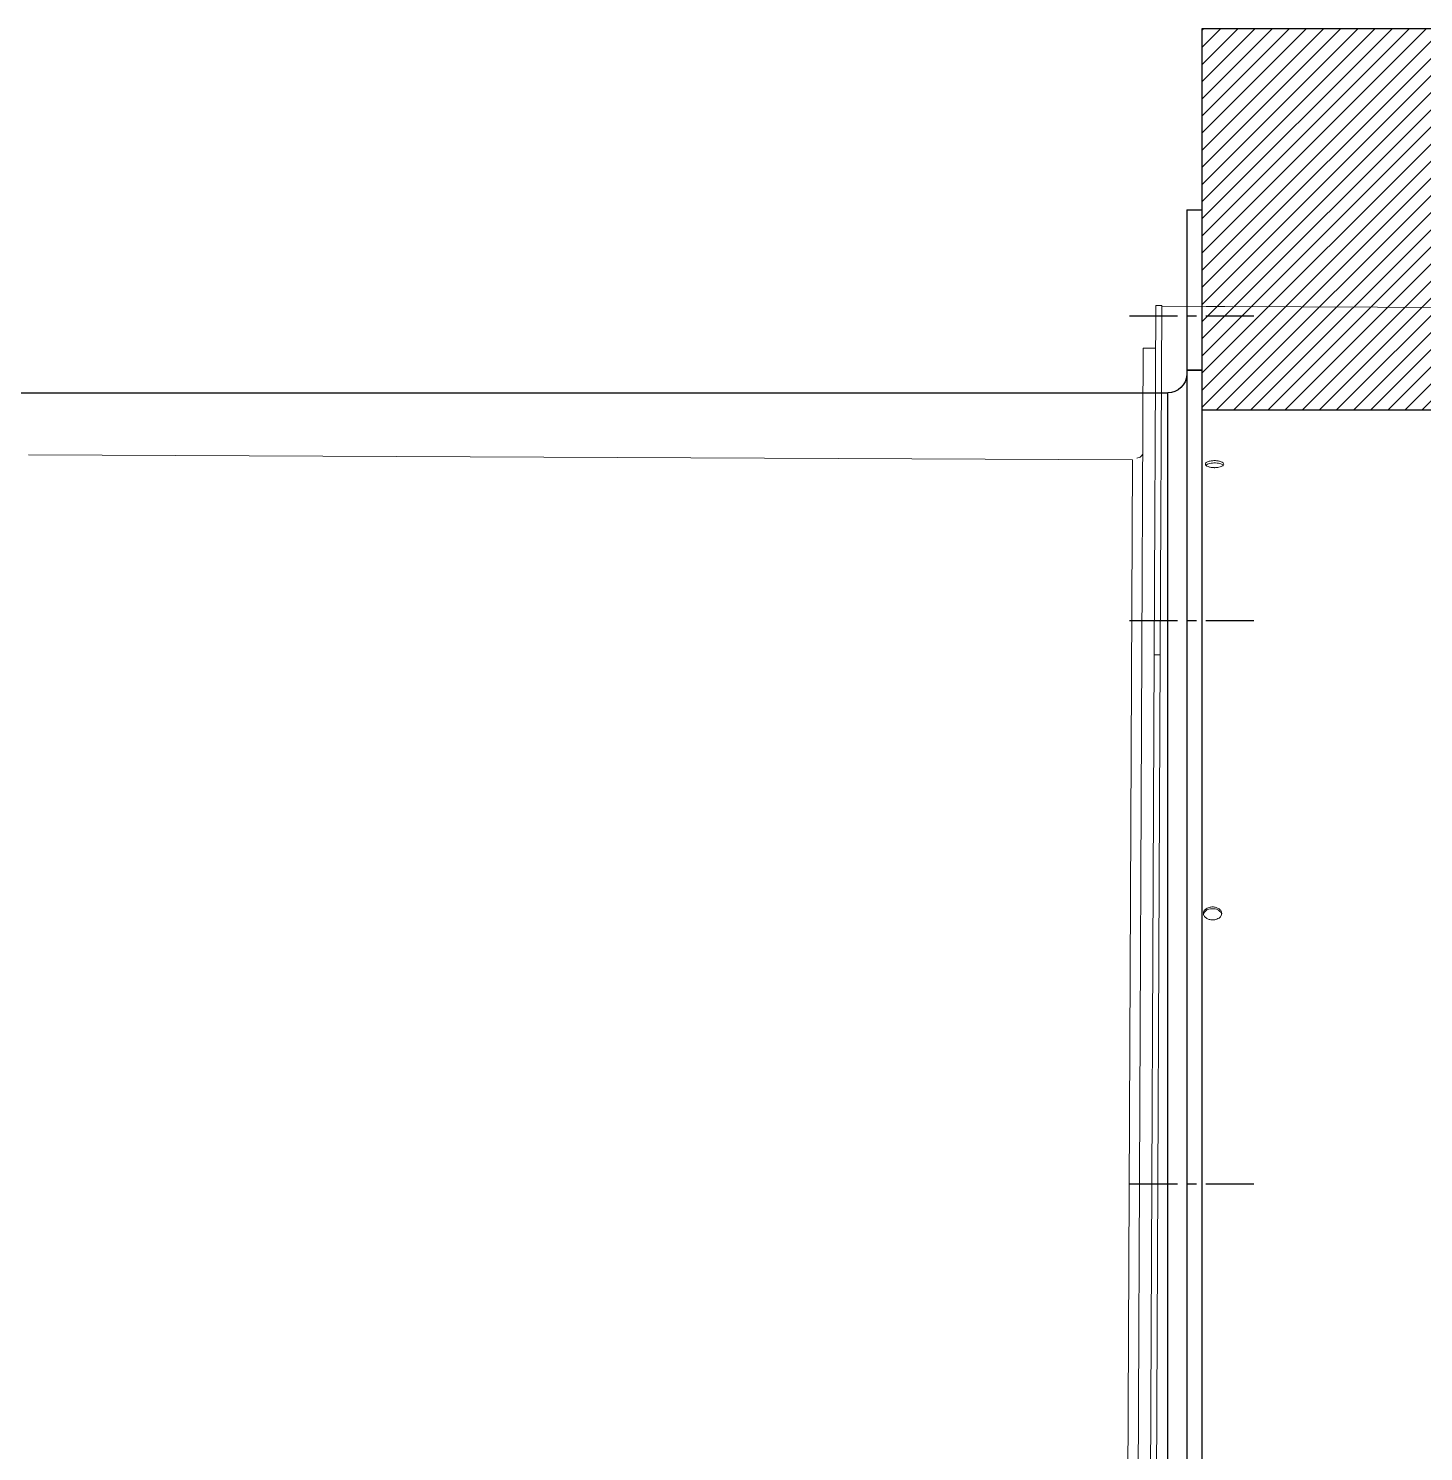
# Model space of a CAD drawing. Header units: millimetres. Extents: x -379292 to 1221486, y 92049 to 447512.
# Drawn here: x -117105.4 to -116739.9, y 274111.4 to 274484.3 of the extents above; entities that cross this region are included whole.
import ezdxf

# ---------------------------------------------------------------- set-up
doc = ezdxf.new("R2010")
doc.units = ezdxf.units.MM
doc.linetypes.add('CENTER', pattern=[2, 1.25, -0.25, 0.25, -0.25])
for name, color, linetype, lineweight in [('_Systemair', 3, 'Continuous', 30), ('_Systemair Ventilation Equipments', 7, 'Continuous', 30), ('Aironn-DEF', 7, 'Continuous', 0), ('Aironn-THF', 7, 'Continuous', 0)]:
    doc.layers.add(name, color=color, linetype=linetype, lineweight=lineweight)
doc.layers.add('AIRONN ZONLAMA', color=4, linetype='Continuous')

# ---------------------------------------------------------------- blocks, each defined once
blk = doc.blocks.new('RSA 1000')
at = {"layer": '_Systemair Ventilation Equipments'}
for p, q in [((9723.068, 3740.256), (9623.068, 3740.256)), ((9723.068, 3620.256), (9723.068, 3740.256))]:
    blk.add_line(p, q, dxfattribs=at)
at = {"layer": '_Systemair Ventilation Equipments', "color": 3, "linetype": 'Continuous'}
for p, q in [((9717.309, 3730.256), (9707.309, 3740.256)), ((9717.758, 3730.256), (9707.758, 3740.256)), ((9718.207, 3730.256), (9708.207, 3740.256)), ((9718.656, 3730.256), (9708.656, 3740.256)), ((9719.105, 3730.256), (9709.105, 3740.256)), ((9719.554, 3730.256), (9709.554, 3740.256)), ((9720.003, 3730.256), (9710.003, 3740.256)), ((9720.452, 3730.256), (9710.452, 3740.256)), ((9720.901, 3730.256), (9710.901, 3740.256)), ((9721.35, 3730.256), (9711.35, 3740.256)), ((9721.799, 3730.256), (9711.799, 3740.256)), ((9722.248, 3730.256), (9712.248, 3740.256)), ((9722.697, 3730.256), (9712.697, 3740.256)), ((9723.068, 3730.333), (9713.146, 3740.256)), ((9723.068, 3730.782), (9713.595, 3740.256)), ((9723.068, 3731.231), (9714.044, 3740.256)), ((9723.068, 3731.68), (9714.493, 3740.256)), ((9723.068, 3732.129), (9714.942, 3740.256)), ((9723.068, 3732.578), (9715.391, 3740.256)), ((9723.068, 3733.027), (9715.84, 3740.256)), ((9723.068, 3733.476), (9716.289, 3740.256)), ((9723.068, 3733.925), (9716.738, 3740.256)), ((9723.068, 3734.374), (9717.187, 3740.256)), ((9723.068, 3734.823), (9717.636, 3740.256)), ((9723.068, 3735.273), (9718.085, 3740.256)), ((9723.068, 3735.722), (9718.534, 3740.256)), ((9723.068, 3736.171), (9718.983, 3740.256)), ((9723.068, 3736.62), (9719.432, 3740.256)), ((9723.068, 3737.069), (9719.881, 3740.256)), ((9723.068, 3737.518), (9720.33, 3740.256)), ((9723.068, 3737.967), (9720.779, 3740.256)), ((9723.068, 3738.416), (9721.228, 3740.256)), ((9723.068, 3738.865), (9721.677, 3740.256)), ((9723.068, 3739.314), (9722.126, 3740.256)), ((9723.068, 3739.763), (9722.575, 3740.256)), ((9723.068, 3740.212), (9723.024, 3740.256))]:
    blk.add_line(p, q, dxfattribs=at)
at = {"layer": '_Systemair Ventilation Equipments', "color": 7, "linetype": 'Continuous'}
blk.add_line((9623.068, 3730.256), (9723.068, 3730.256), dxfattribs=at)
blk = doc.blocks.new('AXC 1000 L')
at = {"layer": '_Systemair Ventilation Equipments'}
for p, q in [((9987.764, 3625.006), (9987.764, 3735.506)), ((9988.164, 3735.506), (9988.164, 3625.006))]:
    blk.add_line(p, q, dxfattribs=at)
at = {"layer": '_Systemair Ventilation Equipments', "color": 7, "linetype": 'Continuous'}
for p, q in [((9988.164, 3735.506), (9987.764, 3735.506)), ((9987.764, 3731.302), (9988.164, 3731.302)), ((9988.164, 3731.298), (9987.764, 3731.298)), ((10030.764, 3730.706), (9988.664, 3730.706))]:
    blk.add_line(p, q, dxfattribs=at)
at = {"layer": '_Systemair Ventilation Equipments', "color": 2, "linetype": 'CENTER'}
for p, q in [((9989.664, 3732.728), (9986.264, 3732.728)), ((9989.664, 3724.739), (9986.264, 3724.739)), ((9989.664, 3709.979), (9986.264, 3709.979))]:
    blk.add_line(p, q, dxfattribs=at)
at = {"layer": '_Systemair Ventilation Equipments', "color": 9, "linetype": 'Continuous'}
for p, q in [((9988.664, 3726.868), (9988.664, 3730.706)), ((9988.664, 3629.806), (9988.664, 3726.864))]:
    blk.add_line(p, q, dxfattribs=at)
at = {"layer": '_Systemair Ventilation Equipments', "color": 7, "linetype": 'Continuous'}
blk.add_arc((9988.664, 3731.206), 0.5, 183, 270, dxfattribs=at)
blk = doc.blocks.new('wdsdfgf')
at = {"layer": '_Systemair Ventilation Equipments', "xscale": 10, "yscale": 10, "zscale": 10}
for name, p in [('AXC 1000 L', (-1170.87, -21481.39)), ('RSA 1000', (1476.09, -21481.39))]:
    blk.add_blockref(name, p, dxfattribs=at)
blk = doc.blocks.new('OtoParkBodrumKatMimari')
at = {"layer": '_Systemair', "color": 7, "xscale": -1}
blk.add_blockref('wdsdfgf', (228263.66, 157744.35), dxfattribs=at)
blk = doc.blocks.new('TF1000-2')
at = {"layer": 'Aironn-THF', "color": 7, "linetype": 'Continuous', "lineweight": 15}
for p, q in [((19521.537, 4492.131), (19521.502, 4395.56)), ((19521.502, 4395.56), (19521.498, 4395.56)), ((19521.498, 4395.08), (19521.502, 4395.08)), ((19521.502, 4395.08), (19521.502, 4393.92)), ((19521.486, 4393.92), (19521.486, 4393.76)), ((19521.486, 4393.92), (19530.641, 4393.916)), ((19521.486, 4393.76), (19530.641, 4393.756)), ((19522.606, 4393.759), (19522.606, 4393.439)), ((19530.641, 4393.756), (19530.641, 4393.916)), ((19530.641, 4393.916), (19630.138, 4393.881)), ((19530.641, 4393.756), (19630.138, 4393.721)), ((19522.606, 4393.439), (19629.018, 4393.401))]:
    blk.add_line(p, q, dxfattribs=at)
at = {"layer": 'Aironn-THF', "color": 3, "linetype": 'Continuous', "lineweight": 15}
for p, q in [((19525.529, 4393.169), (19525.519, 4364.241)), ((19625.541, 4393.133), (19525.529, 4393.169))]:
    blk.add_line(p, q, dxfattribs=at)
at = {"layer": 'Aironn-THF', "color": 7, "linetype": 'Continuous', "lineweight": 15}
blk.add_arc((19525.326, 4393.278), 0.16, 359.9795, 89.9795, dxfattribs=at)
for points, knots in [([(19521.502, 4395.08), (19521.502, 4395.083), (19521.502, 4395.09), (19521.502, 4395.146), (19521.502, 4395.225), (19521.503, 4395.296), (19521.503, 4395.348), (19521.503, 4395.387), (19521.503, 4395.438), (19521.502, 4395.488), (19521.502, 4395.525), (19521.502, 4395.553), (19521.502, 4395.557), (19521.502, 4395.56)], [0, 0, 0, 0, 0.124744, 0.249487, 0.374231, 0.498975, 0.529735, 0.581799, 0.65511, 0.749586, 0.8251, 0.892079, 1, 1, 1, 1]), ([(19525.636, 4395.558), (19525.624, 4395.555), (19525.6, 4395.547), (19525.57, 4395.492), (19525.549, 4395.413), (19525.544, 4395.342), (19525.545, 4395.29), (19525.548, 4395.251), (19525.555, 4395.2), (19525.569, 4395.15), (19525.587, 4395.113), (19525.609, 4395.085), (19525.626, 4395.081), (19525.636, 4395.078)], [0, 0, 0, 0, 0.124805, 0.249609, 0.374414, 0.499219, 0.52993, 0.581946, 0.655209, 0.749637, 0.825128, 0.892091, 1, 1, 1, 1]), ([(19525.666, 4395.543), (19525.663, 4395.54), (19525.649, 4395.531), (19525.629, 4395.489), (19525.611, 4395.423), (19525.603, 4395.344), (19525.605, 4395.262), (19525.617, 4395.187), (19525.638, 4395.125), (19525.656, 4395.102), (19525.666, 4395.091)], [0, 0, 0, 0, 0.051426, 0.187158, 0.322892, 0.458625, 0.594357, 0.730089, 0.865821, 1, 1, 1, 1]), ([(19525.636, 4395.078), (19525.648, 4395.082), (19525.672, 4395.089), (19525.703, 4395.145), (19525.72, 4395.211), (19525.726, 4395.264), (19525.728, 4395.291), (19525.728, 4395.305), (19525.728, 4395.311), (19525.729, 4395.315), (19525.729, 4395.317), (19525.729, 4395.317), (19525.729, 4395.318), (19525.729, 4395.318), (19525.729, 4395.326), (19525.728, 4395.347), (19525.725, 4395.385), (19525.718, 4395.437), (19525.703, 4395.487), (19525.685, 4395.523), (19525.664, 4395.551), (19525.647, 4395.556), (19525.636, 4395.558)], [0, 0, 0, 0, 0.124746, 0.249492, 0.374238, 0.436913, 0.468289, 0.483981, 0.491828, 0.495752, 0.497713, 0.498694, 0.499185, 0.49943, 0.499508, 0.530298, 0.582378, 0.65569, 0.750104, 0.82543, 0.89226, 1, 1, 1, 1]), ([(19537.409, 4395.554), (19537.387, 4395.55), (19537.343, 4395.543), (19537.286, 4395.488), (19537.248, 4395.408), (19537.239, 4395.337), (19537.241, 4395.286), (19537.245, 4395.247), (19537.26, 4395.195), (19537.285, 4395.146), (19537.319, 4395.109), (19537.359, 4395.081), (19537.39, 4395.077), (19537.409, 4395.074)], [0, 0, 0, 0, 0.124805, 0.249609, 0.374414, 0.499219, 0.52993, 0.581946, 0.655209, 0.749637, 0.825128, 0.892091, 1, 1, 1, 1]), ([(19537.454, 4395.551), (19537.448, 4395.552), (19537.422, 4395.555), (19537.379, 4395.533), (19537.332, 4395.486), (19537.298, 4395.419), (19537.283, 4395.34), (19537.286, 4395.258), (19537.309, 4395.182), (19537.348, 4395.122), (19537.398, 4395.081), (19537.436, 4395.077), (19537.454, 4395.074)], [0, 0, 0, 0, 0.036868, 0.144259, 0.251651, 0.359043, 0.466436, 0.573828, 0.681219, 0.788611, 0.896004, 1, 1, 1, 1]), ([(19537.409, 4395.074), (19537.431, 4395.078), (19537.476, 4395.085), (19537.532, 4395.14), (19537.564, 4395.207), (19537.575, 4395.259), (19537.578, 4395.287), (19537.579, 4395.3), (19537.579, 4395.307), (19537.579, 4395.311), (19537.579, 4395.312), (19537.579, 4395.313), (19537.579, 4395.314), (19537.579, 4395.314), (19537.579, 4395.322), (19537.579, 4395.342), (19537.574, 4395.381), (19537.559, 4395.433), (19537.533, 4395.483), (19537.5, 4395.519), (19537.46, 4395.547), (19537.428, 4395.551), (19537.409, 4395.554)], [0, 0, 0, 0, 0.124746, 0.249492, 0.3742382, 0.4369134, 0.4682889, 0.4839813, 0.4918282, 0.4957517, 0.4977134, 0.4986943, 0.4991847, 0.4994299, 0.4995084, 0.5302979, 0.5823778, 0.6556902, 0.7501036, 0.8254303, 0.8922604, 1, 1, 1, 1])]:
    blk.add_open_spline(points, degree=3, knots=knots, dxfattribs=at)
blk = doc.blocks.new('jhjhl')
at = {"layer": 'Aironn-DEF', "color": 0}
blk.add_blockref('TF1000-2', (16001.908, 8863.365), dxfattribs=at)

msp = doc.modelspace()

# ---------------------------------------------------------------- block references
at = {"color": 8}
msp.add_blockref('OtoParkBodrumKatMimari', (-246354.82, 100818.76), dxfattribs=at)

# ---------------------------------------------------------------- next in the draw order: block references
at = {"layer": 'AIRONN ZONLAMA', "color": 0, "xscale": 9.999999999999979, "yscale": 9.999999999999979, "zscale": 9.999999999999979, "rotation": 269.763231806499}
msp.add_blockref('jhjhl', (-247912.25, 630190.42), dxfattribs=at)

doc.saveas('drawing.dxf')
